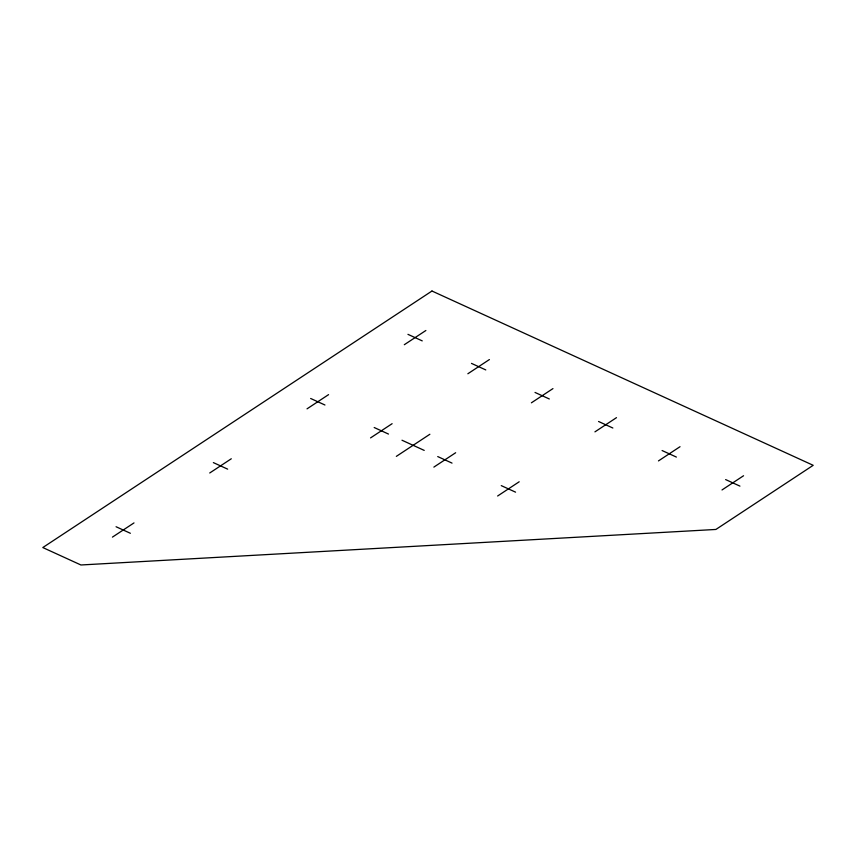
<?xml version="1.0" encoding="UTF-8"?>
<svg xmlns="http://www.w3.org/2000/svg" width="856" height="856" viewBox="0 0 856 856"><rect width="100%" height="100%" fill="white"/><g stroke="black" fill="none" stroke-linecap="round" stroke-linejoin="round"><path stroke-width="1.28" d="M112.436 537.119L133.996 522.909M209.731 472.983L231.291 458.773M307.026 408.847L328.576 394.637M404.31 344.711L425.871 330.502M370.562 437.898L392.123 423.688M467.858 373.762L489.407 359.552M396.339 456.366L429.873 434.26M433.864 467.109L455.66 452.738M531.394 402.812L552.955 388.603M497.636 495.999L519.196 481.778M594.931 431.863L616.491 417.653M658.467 460.913L680.028 446.704M722.004 489.953L743.564 475.743M407.948 334.343L422.243 340.881M471.485 363.393L485.78 369.931M535.021 392.444L549.317 398.971M598.558 421.484L612.853 428.021M662.095 450.534L676.39 457.072M725.631 479.585L739.937 486.122M310.653 398.479L324.948 405.006M374.19 427.519L388.485 434.056M401.988 440.23L424.223 450.395M437.726 456.569L452.022 463.107M501.263 485.62L515.569 492.157M213.358 462.604L227.653 469.142M116.063 526.74L130.369 533.277M431.97 291.019L42.8 547.551L80.924 564.981L715.905 529.447L813.2 465.311L431.97 291.019"/></g></svg>
